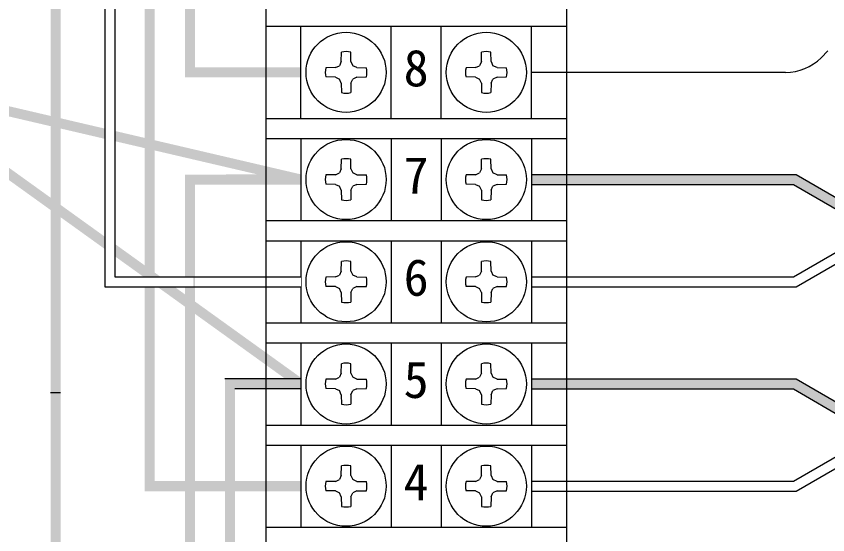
# Model space of a CAD drawing. Units: millimetres, scale not verified. Extents: x -1248 to 1240, y -219 to 343.
# Drawn here: x 677.3 to 758.3, y 13.1 to 64.9 of the extents above; entities that cross this region are included whole.
import ezdxf
from ezdxf.enums import TextEntityAlignment as Align

# ---------------------------------------------------------------- set-up
doc = ezdxf.new("R2010")
doc.units = ezdxf.units.MM
doc.header["$LTSCALE"] = 2
doc.layers.add('0-0', color=4, linetype='Continuous')
doc.styles.add('ＭＳ ゴシック', font='')
doc.styles.get('ＭＳ ゴシック').set_extended_font_data('MS Gothic')

msp = doc.modelspace()

# ---------------------------------------------------------------- linework, layer by layer
at = {"layer": '0-0'}
for p, q in [((702.238, 63.869), (732.238, 63.869)), ((705.738, 54.669), (705.738, 63.869)), ((714.738, 54.669), (714.738, 63.869)), ((714.738, 54.669), (714.738, 63.869)), ((719.738, 54.669), (719.738, 63.869)), ((728.738, 54.669), (728.738, 63.869)), ((709.761, 60.341), (709.775, 61.294)), ((710.715, 60.341), (710.701, 61.294)), ((723.761, 60.341), (723.775, 61.294)), ((724.715, 60.341), (724.701, 61.294)), ((709.761, 60.341), (709.572, 59.935)), ((710.715, 60.341), (710.903, 59.935)), ((723.761, 60.341), (723.572, 59.935)), ((724.715, 60.341), (724.903, 59.935)), ((709.167, 59.747), (708.213, 59.733)), ((709.167, 59.747), (709.572, 59.935)), ((711.309, 59.747), (710.903, 59.935)), ((711.309, 59.747), (712.263, 59.733)), ((723.167, 59.747), (722.213, 59.733)), ((723.167, 59.747), (723.572, 59.935)), ((725.309, 59.747), (724.903, 59.935)), ((725.309, 59.747), (726.263, 59.733)), ((709.167, 58.792), (708.213, 58.806)), ((709.167, 58.792), (709.572, 58.604)), ((709.761, 58.198), (709.572, 58.604)), ((710.715, 58.198), (710.903, 58.604)), ((711.309, 58.792), (710.903, 58.604)), ((711.309, 58.792), (712.263, 58.806)), ((723.167, 58.792), (722.213, 58.806)), ((723.167, 58.792), (723.572, 58.604)), ((723.761, 58.198), (723.572, 58.604)), ((724.715, 58.198), (724.903, 58.604)), ((725.309, 58.792), (724.903, 58.604)), ((725.309, 58.792), (726.263, 58.806)), ((709.761, 58.198), (709.775, 57.245)), ((710.715, 58.198), (710.701, 57.245)), ((723.761, 58.198), (723.775, 57.245)), ((724.715, 58.198), (724.701, 57.245)), ((702.238, 54.669), (732.238, 54.669)), ((702.238, 52.669), (732.238, 52.669)), ((705.738, 52.669), (705.738, 44.469)), ((714.738, 52.669), (714.738, 44.469)), ((714.738, 52.669), (714.738, 44.469)), ((719.738, 52.669), (719.738, 44.469)), ((728.738, 52.669), (728.738, 44.469)), ((709.761, 49.641), (709.775, 50.594)), ((710.715, 49.641), (710.701, 50.594)), ((723.761, 49.641), (723.775, 50.594)), ((724.715, 49.641), (724.701, 50.594)), ((709.761, 49.641), (709.572, 49.235)), ((710.715, 49.641), (710.903, 49.235)), ((723.761, 49.641), (723.572, 49.235)), ((724.715, 49.641), (724.903, 49.235)), ((709.167, 49.047), (708.213, 49.033)), ((709.167, 49.047), (709.572, 49.235)), ((711.309, 49.047), (710.903, 49.235)), ((711.309, 49.047), (712.263, 49.033)), ((723.167, 49.047), (722.213, 49.033)), ((723.167, 49.047), (723.572, 49.235)), ((725.309, 49.047), (724.903, 49.235)), ((725.309, 49.047), (726.263, 49.033)), ((709.167, 48.092), (708.213, 48.106)), ((709.167, 48.092), (709.572, 47.904)), ((709.761, 47.498), (709.572, 47.904)), ((710.715, 47.498), (710.903, 47.904)), ((711.309, 48.092), (710.903, 47.904)), ((711.309, 48.092), (712.263, 48.106)), ((723.167, 48.092), (722.213, 48.106)), ((723.167, 48.092), (723.572, 47.904)), ((723.761, 47.498), (723.572, 47.904)), ((724.715, 47.498), (724.903, 47.904)), ((725.309, 48.092), (724.903, 47.904)), ((725.309, 48.092), (726.263, 48.106)), ((709.761, 47.498), (709.775, 46.545)), ((710.715, 47.498), (710.701, 46.545)), ((723.761, 47.498), (723.775, 46.545)), ((724.715, 47.498), (724.701, 46.545)), ((702.238, 44.469), (732.238, 44.469)), ((702.238, 42.469), (732.238, 42.469)), ((705.738, 42.469), (705.738, 34.269)), ((714.738, 42.469), (714.738, 34.269)), ((714.738, 42.469), (714.738, 34.269)), ((719.738, 42.469), (719.738, 34.269)), ((728.738, 42.469), (728.738, 34.269)), ((709.761, 39.441), (709.775, 40.394)), ((710.715, 39.441), (710.701, 40.394)), ((723.761, 39.441), (723.775, 40.394)), ((724.715, 39.441), (724.701, 40.394)), ((709.167, 38.847), (709.572, 39.035)), ((709.761, 39.441), (709.572, 39.035)), ((710.715, 39.441), (710.903, 39.035)), ((711.309, 38.847), (710.903, 39.035)), ((723.167, 38.847), (723.572, 39.035)), ((723.761, 39.441), (723.572, 39.035)), ((724.715, 39.441), (724.903, 39.035)), ((725.309, 38.847), (724.903, 39.035)), ((709.167, 38.847), (708.213, 38.833)), ((711.309, 38.847), (712.263, 38.833)), ((723.167, 38.847), (722.213, 38.833)), ((725.309, 38.847), (726.263, 38.833)), ((709.167, 37.892), (708.213, 37.906)), ((709.167, 37.892), (709.572, 37.704)), ((709.761, 37.298), (709.572, 37.704)), ((709.761, 37.298), (709.775, 36.345)), ((710.715, 37.298), (710.701, 36.345)), ((710.715, 37.298), (710.903, 37.704)), ((711.309, 37.892), (710.903, 37.704)), ((711.309, 37.892), (712.263, 37.906)), ((723.167, 37.892), (722.213, 37.906)), ((723.167, 37.892), (723.572, 37.704)), ((723.761, 37.298), (723.572, 37.704)), ((723.761, 37.298), (723.775, 36.345)), ((724.715, 37.298), (724.701, 36.345)), ((724.715, 37.298), (724.903, 37.704)), ((725.309, 37.892), (724.903, 37.704)), ((725.309, 37.892), (726.263, 37.906)), ((728.738, 37.869), (755.169, 37.869)), ((702.238, 34.269), (732.238, 34.269)), ((702.238, 34.269), (732.238, 34.269)), ((702.238, 32.269), (732.238, 32.269)), ((705.738, 32.269), (705.738, 24.069)), ((714.738, 32.269), (714.738, 24.069)), ((714.738, 32.269), (714.738, 24.069)), ((719.738, 32.269), (719.738, 24.069)), ((728.738, 32.269), (728.738, 24.069)), ((709.761, 29.241), (709.775, 30.194)), ((710.715, 29.241), (710.701, 30.194)), ((723.761, 29.241), (723.775, 30.194)), ((724.715, 29.241), (724.701, 30.194)), ((709.761, 29.241), (709.572, 28.835)), ((710.715, 29.241), (710.903, 28.835)), ((723.761, 29.241), (723.572, 28.835)), ((724.715, 29.241), (724.903, 28.835)), ((709.167, 28.647), (708.213, 28.633)), ((709.167, 28.647), (709.572, 28.835)), ((711.309, 28.647), (710.903, 28.835)), ((711.309, 28.647), (712.263, 28.633)), ((723.167, 28.647), (722.213, 28.633)), ((723.167, 28.647), (723.572, 28.835)), ((725.309, 28.647), (724.903, 28.835)), ((725.309, 28.647), (726.263, 28.633)), ((709.167, 27.692), (708.213, 27.706)), ((709.167, 27.692), (709.572, 27.504)), ((711.309, 27.692), (710.903, 27.504)), ((711.309, 27.692), (712.263, 27.706)), ((723.167, 27.692), (722.213, 27.706)), ((723.167, 27.692), (723.572, 27.504)), ((725.309, 27.692), (724.903, 27.504)), ((725.309, 27.692), (726.263, 27.706)), ((681.738, 27.269), (680.738, 27.269)), ((709.761, 27.098), (709.572, 27.504)), ((709.761, 27.098), (709.775, 26.145)), ((710.715, 27.098), (710.701, 26.145)), ((710.715, 27.098), (710.903, 27.504)), ((723.761, 27.098), (723.572, 27.504)), ((723.761, 27.098), (723.775, 26.145)), ((724.715, 27.098), (724.701, 26.145)), ((724.715, 27.098), (724.903, 27.504)), ((702.238, 24.069), (732.238, 24.069)), ((702.238, 22.069), (732.238, 22.069)), ((705.738, 22.069), (705.738, 13.869)), ((714.738, 22.069), (714.738, 13.869)), ((714.738, 22.069), (714.738, 13.869)), ((719.738, 22.069), (719.738, 13.869)), ((728.738, 22.069), (728.738, 13.869)), ((709.761, 19.041), (709.775, 19.994)), ((710.715, 19.041), (710.701, 19.994)), ((723.761, 19.041), (723.775, 19.994)), ((724.715, 19.041), (724.701, 19.994)), ((709.167, 18.447), (709.572, 18.635)), ((709.761, 19.041), (709.572, 18.635)), ((710.715, 19.041), (710.903, 18.635)), ((711.309, 18.447), (710.903, 18.635)), ((723.167, 18.447), (723.572, 18.635)), ((723.761, 19.041), (723.572, 18.635)), ((724.715, 19.041), (724.903, 18.635)), ((725.309, 18.447), (724.903, 18.635)), ((709.167, 18.447), (708.213, 18.433)), ((711.309, 18.447), (712.263, 18.433)), ((723.167, 18.447), (722.213, 18.433)), ((725.309, 18.447), (726.263, 18.433)), ((709.167, 17.492), (708.213, 17.506)), ((709.167, 17.492), (709.572, 17.304)), ((709.761, 16.898), (709.572, 17.304)), ((710.715, 16.898), (710.903, 17.304)), ((711.309, 17.492), (710.903, 17.304)), ((711.309, 17.492), (712.263, 17.506)), ((723.167, 17.492), (722.213, 17.506)), ((723.167, 17.492), (723.572, 17.304)), ((723.761, 16.898), (723.572, 17.304)), ((724.715, 16.898), (724.903, 17.304)), ((725.309, 17.492), (724.903, 17.304)), ((725.309, 17.492), (726.263, 17.506)), ((728.738, 17.469), (755.169, 17.469)), ((709.761, 16.898), (709.775, 15.945)), ((710.715, 16.898), (710.701, 15.945)), ((723.761, 16.898), (723.775, 15.945)), ((724.715, 16.898), (724.701, 15.945)), ((702.238, 13.869), (732.238, 13.869))]:
    msp.add_line(p, q, dxfattribs=at)
at = {"layer": '0-0', "color": 7}
for p, q in [((757.656, 60.734), (758.327, 61.405)), ((754.121, 59.269), (728.738, 59.269)), ((728.738, 49.069), (755.169, 49.069)), ((755.169, 49.069), (760.538, 45.969)), ((705.738, 28.669), (698.144, 28.669)), ((728.738, 28.669), (755.169, 28.669)), ((755.169, 28.669), (760.538, 25.569)), ((705.738, 27.669), (699.144, 27.669)), ((702.238, 24.069), (702.238, -31.731)), ((732.238, 24.069), (732.238, -31.731))]:
    msp.add_line(p, q, dxfattribs=at)
for points in [[(728.738, 48.069), (754.901, 48.069), (760.27, 44.969)], [(728.738, 27.669), (754.901, 27.669), (760.27, 24.569)]]:
    msp.add_lwpolyline(points, dxfattribs=at)
at = {"layer": '0-0'}
for points in [[(728.738, 38.869), (754.901, 38.869), (760.27, 41.969)], [(755.169, 37.869), (760.538, 40.969), (794.602, 40.969)], [(728.738, 18.469), (754.901, 18.469), (760.27, 21.569)], [(755.169, 17.469), (760.538, 20.569), (794.602, 20.569)]]:
    msp.add_lwpolyline(points, dxfattribs=at)
for centre in [(710.238, 59.269), (724.238, 59.269), (710.238, 48.569), (724.238, 48.569), (710.238, 38.369), (724.238, 38.369), (710.238, 28.169), (724.238, 28.169), (710.238, 17.969), (724.238, 17.969)]:
    msp.add_circle(centre, 4, dxfattribs=at)
for centre, start, end in [((710.238, 59.269), 77.11887, 102.88112), ((724.238, 59.269), 77.11888, 102.88113), ((710.238, 59.269), 167.11887, 192.88112), ((710.238, 59.269), 347.11887, 12.88112), ((724.238, 59.269), 167.11888, 192.88113), ((724.238, 59.269), 347.11888, 12.88113), ((710.238, 59.269), 257.11887, 282.88112), ((724.238, 59.269), 257.11888, 282.88113), ((710.238, 48.569), 77.11888, 102.88113), ((724.238, 48.569), 77.11887, 102.88112), ((710.238, 48.569), 167.11888, 192.88113), ((710.238, 48.569), 347.11888, 12.88113), ((724.238, 48.569), 167.11887, 192.88112), ((724.238, 48.569), 347.11887, 12.88112), ((710.238, 48.569), 257.11888, 282.88113), ((724.238, 48.569), 257.11887, 282.88112), ((710.238, 38.369), 77.11888, 102.88113), ((724.238, 38.369), 77.11887, 102.88112), ((710.238, 38.369), 167.11888, 192.88113), ((710.238, 38.369), 347.11888, 12.88113), ((724.238, 38.369), 167.11887, 192.88112), ((724.238, 38.369), 347.11887, 12.88112), ((710.238, 38.369), 257.11888, 282.88113), ((724.238, 38.369), 257.11887, 282.88112), ((710.238, 28.169), 77.11888, 102.88113), ((724.238, 28.169), 77.11887, 102.88112), ((710.238, 28.169), 167.11888, 192.88113), ((710.238, 28.169), 347.11888, 12.88113), ((724.238, 28.169), 167.11887, 192.88112), ((724.238, 28.169), 347.11887, 12.88112), ((710.238, 28.169), 257.11888, 282.88113), ((724.238, 28.169), 257.11887, 282.88112), ((710.238, 17.969), 77.11888, 102.88113), ((724.238, 17.969), 77.11887, 102.88112), ((710.238, 17.969), 167.11888, 192.88113), ((710.238, 17.969), 347.11888, 12.88113), ((724.238, 17.969), 167.11887, 192.88112), ((724.238, 17.969), 347.11887, 12.88112), ((710.238, 17.969), 257.11888, 282.88113), ((724.238, 17.969), 257.11887, 282.88112)]:
    msp.add_arc(centre, 2.077, start, end, dxfattribs=at)
at = {"layer": '0-0', "color": 7}
msp.add_arc((754.121, 64.269), 5, 270, 315, dxfattribs=at)
for points in [[(690.144, 114.769), (690.144, 17.469), (691.144, 113.769)], [(690.144, 17.469), (691.144, 18.469), (691.144, 113.769)], [(728.738, 49.069), (728.738, 48.069), (754.901, 48.069)], [(755.169, 49.069), (728.738, 49.069), (754.901, 48.069)], [(755.169, 49.069), (754.901, 48.069), (760.27, 44.969)], [(760.27, 44.969), (760.538, 45.969), (755.169, 49.069)], [(728.738, 28.669), (728.738, 27.669), (754.901, 27.669)], [(755.169, 28.669), (728.738, 28.669), (754.901, 27.669)], [(755.169, 28.669), (754.901, 27.669), (760.27, 24.569)], [(760.27, 24.569), (760.538, 25.569), (755.169, 28.669)], [(690.144, 17.469), (705.738, 17.469), (705.738, 18.469)], [(690.144, 17.469), (705.738, 18.469), (691.144, 18.469)]]:
    msp.add_solid(points, dxfattribs=at)
at = {"layer": '0-0', "color": 1}
for points in [[(695.144, 106.769), (694.144, 107.769), (694.144, 58.784)], [(694.144, 58.784), (695.144, 59.784), (695.144, 106.769)], [(694.144, 58.784), (705.738, 58.784), (705.738, 59.784)], [(694.144, 58.784), (705.738, 59.784), (695.144, 59.784)], [(663.738, 58.985), (663.738, 57.754), (705.738, 28.785), (705.738, 27.554)], [(699.144, 27.669), (698.144, 28.669), (699.144, -8.435), (698.144, -9.012)], [(705.738, 27.669), (705.738, 28.669), (699.144, 27.669), (698.144, 28.669)]]:
    msp.add_solid(points, dxfattribs=at)
at = {"layer": '0-0', "color": 3}
for points in [[(681.738, 67.269), (680.738, 67.269), (681.738, 63.269), (680.738, 63.269)], [(681.738, 59.269), (680.738, 59.269), (681.738, 55.269), (680.738, 55.269)], [(681.738, 51.269), (680.738, 51.269), (681.738, 47.269), (680.738, 47.269)], [(681.738, 43.269), (680.738, 43.269), (681.738, 39.269), (680.738, 39.269)], [(681.738, 35.269), (680.738, 35.269), (681.738, 31.269), (680.738, 31.269)], [(681.738, 27.269), (680.738, 27.269), (681.738, 23.269), (680.738, 23.269)], [(681.738, 19.269), (680.738, 19.269), (681.738, 15.269), (680.738, 15.269)]]:
    msp.add_solid(points, dxfattribs=at)
at = {"layer": '0-0', "color": 2}
for points in [[(680.738, 59.269), (681.738, 59.269), (680.738, 63.269), (681.738, 63.269)], [(680.738, 51.269), (681.738, 51.269), (680.738, 55.269), (681.738, 55.269)], [(680.738, 43.269), (681.738, 43.269), (680.738, 47.269), (681.738, 47.269)], [(680.738, 35.269), (681.738, 35.269), (680.738, 39.269), (681.738, 39.269)], [(680.738, 27.269), (681.738, 27.269), (680.738, 31.269), (681.738, 31.269)], [(680.738, 19.269), (681.738, 19.269), (680.738, 23.269), (681.738, 23.269)], [(680.738, 11.269), (681.738, 11.269), (680.738, 15.269), (681.738, 15.269)]]:
    msp.add_solid(points, dxfattribs=at)
at = {"layer": '0-0', "color": 94}
for points in [[(663.755, 58.883), (663.755, 57.856), (705.738, 49.083), (705.738, 48.069)], [(705.738, 48.069), (705.738, 49.083), (694.144, 49.069)], [(694.144, 49.069), (694.144, -13.319), (695.144, 48.069)], [(694.144, 49.069), (695.144, 48.069), (705.738, 48.069)]]:
    msp.add_solid(points, dxfattribs=at)

# ---------------------------------------------------------------- texts
at = {"layer": '0-0', "style": 'ＭＳ ゴシック'}
for s, p in [('8', (715.988, 56.769)), ('7', (715.988, 46.069)), ('6', (715.988, 35.869)), ('5', (715.988, 25.669)), ('4', (715.988, 15.469))]:
    msp.add_text(s, height=3.666, dxfattribs=at).set_placement(p, align=Align.BOTTOM_LEFT)

# ---------------------------------------------------------------- next in the draw order: wipeouts: each hides what was drawn before it
at = {"color": 7}
msp.add_wipeout([(686.144, 37.869), (705.738, 37.869), (705.738, 38.869), (705.738, 38.869)], dxfattribs=at)

# ---------------------------------------------------------------- next in the draw order: wipeouts: each hides what was drawn before it
msp.add_wipeout([(686.144, 37.869), (705.738, 38.869), (687.144, 38.869), (687.144, 38.869)], dxfattribs=at)

# ---------------------------------------------------------------- next in the draw order: linework, layer by layer
at = {"layer": '0-0', "color": 7}
msp.add_line((702.238, 100.269), (702.238, 24.069), dxfattribs=at)
msp.add_lwpolyline([(702.238, 100.269), (732.238, 100.269), (732.238, 24.069)], dxfattribs=at)
at = {"layer": '0-0', "color": 94}
msp.add_solid([(694.144, -13.319), (695.144, -12.319), (695.144, 48.069)], dxfattribs=at)

# ---------------------------------------------------------------- next in the draw order: wipeouts: each hides what was drawn before it
at = {"color": 7}
msp.add_wipeout([(686.144, 37.869), (687.144, 38.869), (687.144, 120.769), (687.144, 120.769)], dxfattribs=at)

# ---------------------------------------------------------------- next in the draw order: wipeouts: each hides what was drawn before it
msp.add_wipeout([(687.144, 120.769), (686.144, 121.769), (686.144, 37.869), (686.144, 37.869)], dxfattribs=at)

# ---------------------------------------------------------------- next in the draw order: linework, layer by layer
at = {"layer": '0-0'}
msp.add_line((686.144, 37.869), (705.738, 37.869), dxfattribs=at)
for points in [[(794.665, 121.769), (686.144, 121.769), (686.144, 37.869)], [(687.144, 120.769), (687.144, 38.869), (705.738, 38.869)]]:
    msp.add_lwpolyline(points, dxfattribs=at)

doc.saveas('drawing.dxf')
